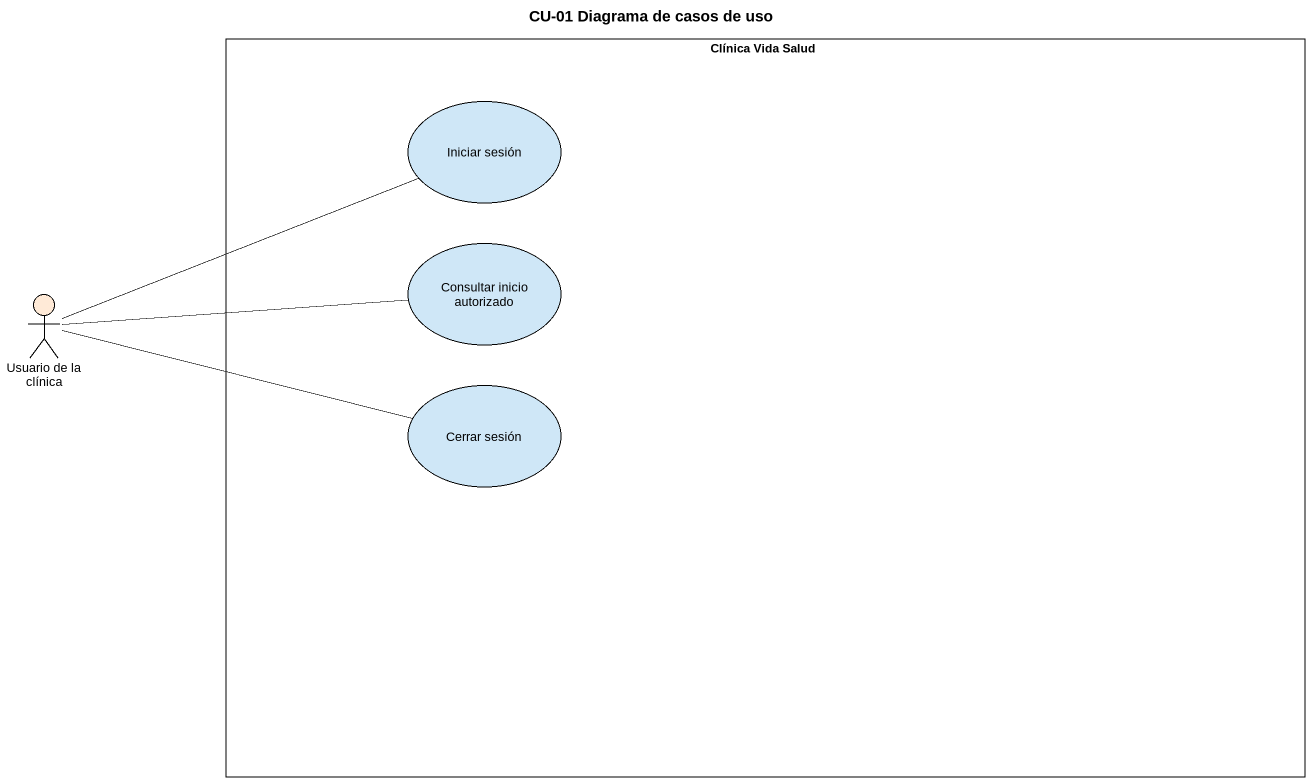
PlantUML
@startuml
title CU-01 Diagrama de casos de uso
rectangle "Clínica Vida Salud" as Clínica_Vida_Salud #FFFFFF {
  usecase "Iniciar sesión" as Iniciar_sesión #CFE7F7
  usecase "Consultar inicio autorizado" as Consultar_inicio_autorizado #CFE7F7
  usecase "Cerrar sesión" as Cerrar_sesión #CFE7F7
}
actor "Usuario de la clínica" as Usuario_de_la_clínica #FFEAD7
Usuario_de_la_clínica -right- Iniciar_sesión
Usuario_de_la_clínica -right- Consultar_inicio_autorizado
Usuario_de_la_clínica -right- Cerrar_sesión
@enduml
